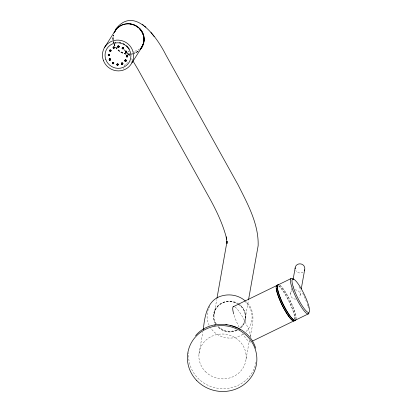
<?xml version="1.0" encoding="UTF-8"?>
<svg xmlns="http://www.w3.org/2000/svg" width="412" height="412" viewBox="0 0 412 412"><rect width="100%" height="100%" fill="white"/><g stroke="black" fill="none" stroke-linecap="round" stroke-linejoin="round"><path stroke-width="0.31" stroke-dasharray="2.06 1.54" d="M198.981 353.779L202.92 331.67M213.571 314.923L213.627 314.603M214.049 314.65L216.743 299.529M245.243 318.182L248.385 300.539M245.614 318.548L245.67 318.229M246.052 359.104L249.43 340.158M250.105 336.367C252.814 325.176 256.3 310.555 246.16 301.826M290.522 293.952L291.521 288.364M300.163 295.043L300.94 290.697M124.203 66.033L125.5 63.989L127.766 62.675M139.004 49.327L139.4 49.002L136.83 50.588L132.71 51.773M128.518 51.809L129.152 51.881L127.998 51.588M130.784 61.419L131.418 61.63M123.569 49.332L125.088 50.527M124.228 49.847L125.027 50.594M123.487 68.454L123.981 69M127.045 52.715L129.486 55.702L126.623 52.087M127.344 52.994L128.065 53.9M128.153 54.024L129.744 56.186M131.382 58.545L132.386 60.075M138.072 51.242A15.543 15.12 32.4 0 1 134.441 53.287M129.754 54.312A15.543 15.12 32.4 0 1 114.011 44.11M113.63 42.961A15.543 15.12 32.4 0 1 113.341 41.797M113.037 39.418A15.543 15.12 32.4 0 1 113.424 35.267M138.195 51.047A15.543 15.12 32.4 0 1 134.564 53.091M132.267 53.787A15.543 15.12 32.4 0 1 130.48 54.07M129.878 54.116A15.543 15.12 32.4 0 1 113.933 43.342M113.753 42.771A15.543 15.12 32.4 0 1 113.264 40.412M113.202 39.82A15.543 15.12 32.4 0 1 113.552 35.072M278.842 285.954A19.838 3.94 64 0 1 289.327 301.893A19.838 3.94 64 0 1 294.904 319.418M279.975 285.403A19.838 3.94 64 0 1 290.46 301.342A19.838 3.94 64 0 1 296.037 318.867M137.665 51.747A15.697 15.275 32.4 0 1 133.333 53.854M132.752 54.018A15.697 15.275 32.4 0 1 130.357 54.446M129.749 54.492A15.697 15.275 32.4 0 1 113.166 41.849M112.867 39.449A15.697 15.275 32.4 0 1 113.259 35.257M294.874 289.914A4.851 4.589 10.1 0 1 299.622 292.417A4.851 4.589 10.1 0 1 299.086 297.485M295.811 299.081A4.851 4.589 10.1 0 1 290.867 296.166A4.851 4.589 10.1 0 1 292.278 290.882M303.057 272.038A4.851 4.589 10.1 0 1 295.713 270.504M244.378 300.904A22.552 21.321 10.1 0 1 245.707 331.943M242.848 334.24A22.552 21.321 10.1 0 1 210.681 327.973M209.157 325.331A22.552 21.321 10.1 0 1 209.749 306.276M255.955 362.22A33.933 32.084 10.1 0 1 218.144 388.32A33.933 32.084 10.1 0 1 188.794 352.718M250.872 341.847A19.694 3.914 64 0 1 242.725 333.735M239.12 327.246A19.694 3.914 64 0 1 233.887 314.552M234.964 306.966A19.694 3.914 64 0 1 244.048 319.65A19.694 3.914 64 0 1 250.996 337.253M278.476 285.779A19.694 3.914 64 0 1 289.018 301.321A19.694 3.914 64 0 1 294.838 319.3M279.609 285.228A19.694 3.914 64 0 1 290.151 300.77A19.694 3.914 64 0 1 295.971 318.749M299.05 286.757A19.694 3.914 64 0 1 300.873 289.883M302.655 293.251A19.694 3.914 64 0 1 306.482 301.867M307.301 304.123A19.694 3.914 64 0 1 307.888 305.941M308.063 306.518A19.694 3.914 64 0 1 308.495 308.15M238.291 304.041A16.13 15.249 10.1 0 1 240.732 327.967M237.157 330.357A16.13 15.249 10.1 0 1 217.536 326.639M215.378 323.652A16.13 15.249 10.1 0 1 218.221 305.709A16.13 15.249 10.1 0 1 237.204 303.417M239.882 304.808A16.13 15.249 10.1 0 1 240.325 328.045M237.214 330.033A16.13 15.249 10.1 0 1 217.593 326.319M215.435 323.332A16.13 15.249 10.1 0 1 218.973 304.787A16.13 15.249 10.1 0 1 238.872 304.066M238.115 304.061A15.697 14.842 10.1 0 1 240.042 327.736M236.467 329.924A15.697 14.842 10.1 0 1 218.334 326.495M216.434 324.167A15.697 14.842 10.1 0 1 218.154 306.095A15.697 14.842 10.1 0 1 237.055 303.448M138.468 50.769A15.697 15.007 15.3 0 1 134.23 53.04M133.071 53.395A15.697 15.007 15.3 0 1 131.881 53.663M130.058 53.89A15.697 15.007 15.3 0 1 114.222 44.532M113.588 42.853A15.697 15.007 15.3 0 1 113.285 41.705M113.001 39.943A15.697 15.007 15.3 0 1 113.31 35.252M205.233 371.439A23.69 22.402 10.1 0 0 245.14 363.405A23.69 22.402 10.1 0 0 217.181 334.487A23.69 22.402 10.1 0 0 205.233 371.439"/><path stroke-width="0.62" d="M203.255 329.775C204.733 316.493 206.984 299.236 222.66 295.677C230.493 293.684 239.326 295.553 245.341 301.033M216.97 298.267L227.074 241.082L227.074 243.348M248.498 299.905L258.149 245.717C258.788 223.912 247.555 203.78 238.059 184.823L165.619 54.466C157.384 37.94 134.626 4.733 115.751 29.139M293.179 279.053L295.167 267.877M301.27 288.833L304.808 268.969A4.851 4.589 10.1 0 0 299.998 263.829A4.851 4.589 10.1 0 0 295.167 268.779M104.591 47.395L114.788 31.353M109.566 50.403L110.061 51.366L110.643 51.33L111.06 50.182L110.03 49.831L109.613 50.98M110.03 49.831L110.972 50.321L111.024 50.897M110.061 51.366L109.705 50.841M108.145 54.781L108.644 55.744L109.226 55.708L109.644 54.559L108.614 54.209L108.196 55.357M108.614 54.209L109.556 54.698L109.602 55.275M113.027 47.37L113.521 48.333L114.109 48.297L114.521 47.148L113.491 46.798L113.073 47.947M110.643 51.33L111.111 50.758M113.491 46.798L114.572 47.725M108.644 55.744L109.69 55.136M113.521 48.333L114.109 48.297M110.694 59.683L110.231 60.255L109.201 59.905L109.613 58.756L110.648 59.101L110.607 59.822L110.648 59.101M109.149 59.328L109.613 58.756M119.15 46.844L118.682 47.416L117.652 47.066L118.069 45.917L119.099 46.268L119.058 46.983L119.099 46.268M109.201 59.905L109.237 59.189M117.6 46.489L118.069 45.917M109.525 58.895L110.2 58.72M117.652 47.066L117.693 46.35M117.981 46.056L118.651 45.881M109.649 60.286L110.231 60.255M118.1 47.452L118.682 47.416M112.306 62.825L112.806 63.788L113.388 63.752L113.805 62.603L112.775 62.253L112.358 63.402M112.775 62.253L113.851 63.18M123.615 48.359L123.147 48.93L122.117 48.58L122.534 47.431L123.564 47.782L123.523 48.498L123.564 47.782M122.065 48.003L122.534 47.431M122.117 48.58L122.565 48.966M122.446 47.571L123.116 47.395M112.806 63.788L113.388 63.752M116.771 64.339L117.271 65.297L117.853 65.261L118.27 64.112L117.24 63.762L116.823 64.916M117.24 63.762L118.177 64.251L118.229 64.828M125.222 51.5L125.722 52.463L126.304 52.427L126.721 51.279L125.691 50.928L125.274 52.077M125.691 50.928L126.633 51.418L126.68 51.994M117.271 65.297L118.316 64.689M125.722 52.463L126.772 51.855M122.894 63.814L122.426 64.385L121.396 64.035L121.813 62.887L122.843 63.237L122.807 63.953L122.843 63.237M121.349 63.458L121.813 62.887M127.772 56.403L127.308 56.974L126.278 56.624L126.695 55.476L127.725 55.826L127.684 56.542L127.725 55.826M126.227 56.047L126.695 55.476M121.396 64.035L121.437 63.319M121.725 63.026L122.395 62.851M126.278 56.624L126.314 55.908M126.602 55.615L127.277 55.44M121.844 64.421L122.426 64.385M126.726 57.005L127.308 56.974M126.355 60.775L125.892 61.352L124.857 61.002L125.274 59.853L126.304 60.198L126.268 60.919L126.304 60.198M124.81 60.425L125.274 59.853M124.857 61.002L124.898 60.286M125.186 59.992L125.856 59.817M125.305 61.383L125.892 61.352M131.871 62.933L142.068 46.896M195.587 335.651C212.278 315.86 248.338 323.276 255.656 348.176M233.177 306.755L276.694 285.567A19.694 3.914 64 0 0 276.298 286.484M277.827 285.016L290.903 278.651M252.587 341.007L294.384 320.66M308.598 313.743L295.517 320.109A19.694 3.914 64 0 1 282.91 303.778A19.694 3.914 64 0 1 278.563 284.78M142.228 24.262L143.757 25.462M144.458 26.013L145.91 27.156M123.028 47.535L123.476 47.921M118.563 46.02L119.011 46.407M125.361 51.938L125.809 52.324M117.739 46.927L118.187 47.313M127.19 55.579L127.638 55.965M126.366 56.485L126.814 56.866M113.166 47.807L113.614 48.194M125.768 59.956L126.216 60.337M124.949 60.863L125.392 61.244M122.307 62.99L122.755 63.376M121.483 63.896L121.931 64.277M108.284 55.218L108.732 55.605M110.112 58.859L110.555 59.24M116.91 64.777L117.358 65.158M109.288 59.766L109.736 60.147M112.445 63.263L112.893 63.649M150.952 32.481L152.399 34.299M152.826 34.85L154.155 36.524M133.05 61.094L138.133 69.649L210.573 199.995C217.304 212.412 223.33 225.379 226.734 239.135L226.193 236.9L227.069 243.435M114.943 31.405A15.543 15.12 32.4 0 1 116.653 28.984M118.821 26.955A15.543 15.12 32.4 0 1 119.794 26.27M130.156 23.994A15.543 15.12 32.4 0 1 132.535 24.509M133.117 24.689A15.543 15.12 32.4 0 1 135.357 25.647M135.893 25.941A15.543 15.12 32.4 0 1 138.386 27.692M139.277 28.521A15.543 15.12 32.4 0 1 143.082 34.66M143.258 35.231A15.543 15.12 32.4 0 1 140.234 49.208M114.521 32.265A15.543 15.12 32.4 0 1 115.066 31.209M139.4 28.325A15.543 15.12 32.4 0 1 143.268 43.878M143.072 44.439A15.543 15.12 32.4 0 1 140.739 48.559M294.451 320.788A19.838 3.94 64 0 1 281.751 304.334A19.838 3.94 64 0 1 277.369 285.202M295.981 319.315A19.838 3.94 64 0 1 283.744 305.534A19.838 3.94 64 0 1 278.502 284.651M113.995 32.97A15.697 15.275 32.4 0 1 136.48 26.147A15.697 15.275 32.4 0 1 140.338 49.337M304.623 269.85A4.851 4.589 10.1 0 1 304.257 270.674M114.526 42.982A13.03 12.674 32.4 0 1 115.762 42.724M119.552 42.683A13.03 12.674 32.4 0 1 120.809 42.915M123.224 43.729A13.03 12.674 32.4 0 1 124.362 44.311M126.453 45.778A13.03 12.674 32.4 0 1 128.22 47.617M128.601 48.127A13.03 12.674 32.4 0 1 129.296 49.198M214.461 325.166A33.933 32.084 10.1 0 1 215.646 324.939M225.874 324.62A33.933 32.084 10.1 0 1 227.069 324.774M230.05 325.346A33.933 32.084 10.1 0 1 231.225 325.64M232.383 325.974A33.933 32.084 10.1 0 1 237.441 327.967M238.517 328.508A33.933 32.084 10.1 0 1 240.088 329.389M233.717 313.98A19.694 3.914 64 0 1 233.918 306.518M293.648 320.897A19.694 3.914 64 0 1 283.513 307.769A19.694 3.914 64 0 1 276.256 288.034M308.995 312.826A19.694 3.914 64 0 1 295.44 296.243A19.694 3.914 64 0 1 293.545 279.527M114.273 32.471A15.697 15.007 15.3 0 1 136.82 26.255A15.697 15.007 15.3 0 1 140.647 48.74M103.366 60.368A15.697 15.275 32.4 0 0 129.929 65.714A15.697 15.275 32.4 0 0 120.757 40.412A15.697 15.275 32.4 0 0 103.366 60.368M105.817 59.606A13.03 12.674 32.4 0 0 127.859 64.045A13.03 12.674 32.4 0 0 120.247 43.044A13.03 12.674 32.4 0 0 105.817 59.606M196.756 380.564A34.788 32.893 10.1 0 0 255.363 368.766A34.788 32.893 10.1 0 0 214.307 326.304A34.788 32.893 10.1 0 0 196.756 380.564M293.205 286.896A18.555 3.687 64 0 0 308.397 312.456A18.555 3.687 64 0 0 300.672 287.767A18.555 3.687 64 0 0 293.205 286.896"/></g></svg>
